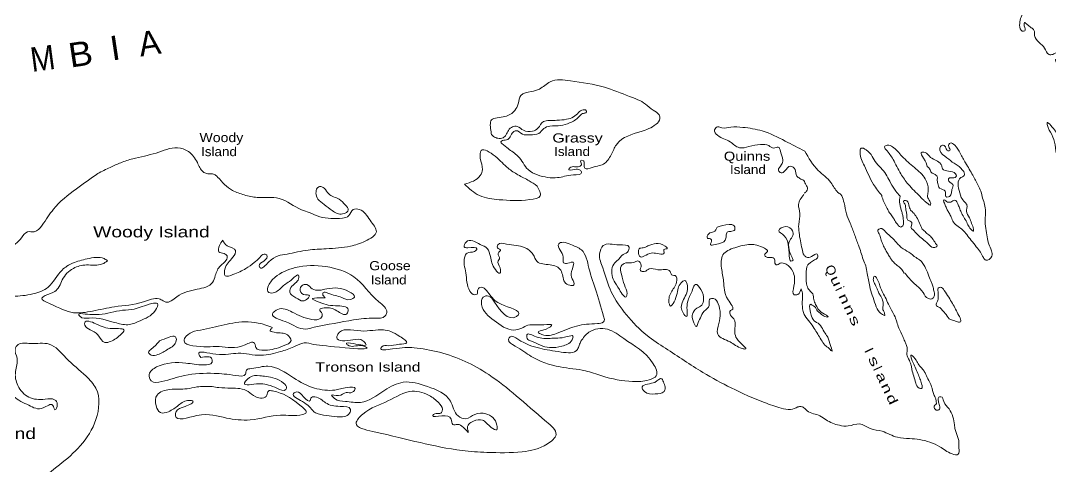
# Model space of a CAD drawing. Header units: feet. Extents: x -762378 to -505285, y -497909 to -353855.
# Drawn here: x -646937 to -630046, y -453562 to -446246 of the extents above; entities that cross this region are included whole.
import ezdxf
from ezdxf.enums import TextEntityAlignment as Align

# ---------------------------------------------------------------- set-up
doc = ezdxf.new("R2010")
doc.units = ezdxf.units.FT
doc.header["$LTSCALE"] = 80
doc.layers.add('39', color=7, linetype='Continuous', lineweight=13)
doc.layers.add('41', color=7, linetype='Continuous')
doc.layers.add('42', color=7, linetype='Continuous')

msp = doc.modelspace()

# ---------------------------------------------------------------- linework, layer by layer
at = {"layer": '39'}
msp.add_line((-633467.96, -449120), (-633484.89, -449097.77), dxfattribs=at)
for points in [[(-627203.28, -447657.58), (-627051.89, -447633.25), (-626930.54, -447680.59), (-626731.76, -447764.11), (-626628.73, -447744.59), (-626588.14, -447729.53), (-626532.38, -447749.05), (-626483.74, -447734.19), (-626398.44, -447776.6), (-626355.73, -447757.56), (-626370.36, -447702.85), (-626411.69, -447669.61), (-626477.97, -447667.93), (-626525.91, -447656.65), (-626626.93, -447676.22), (-626745.48, -447675.23), (-626895.85, -447584.88), (-627021.91, -447563.58), (-627106.01, -447551.38), (-627165.52, -447521.7), (-627176.46, -447555.63), (-627261.04, -447561.53), (-627379.37, -447476.03), (-627533.91, -447391.62), (-627550.71, -447342.9), (-627517.99, -447321.59), (-627578.14, -447316.04), (-627651.93, -447294.05), (-627704.26, -447296.74), (-627685.87, -447361.6), (-627734.13, -447362.39), (-627775.35, -447325.12), (-627903.26, -447297.73), (-627918.27, -447257.11), (-627963.3, -447211.69), (-627997.98, -447230.94), (-627987.09, -447275.48), (-628061.99, -447295.72), (-628248.58, -447282.94), (-628328.02, -447246.71), (-628327.1, -447136.06), (-628305.36, -446997.77), (-628336.54, -446960.75), (-628389.88, -447001.66), (-628457.55, -447128.73), (-628549.96, -447202.85), (-628812.72, -447258.56), (-629039.95, -447262.86), (-629131.66, -447234.37), (-629196.34, -447172.37), (-629264.48, -447164.6), (-629272.15, -447226.79), (-629323.64, -447273.77), (-629415.24, -447241.27), (-629613.97, -447155.73), (-629666.5, -447090.01), (-629649.63, -447060.25), (-629619.33, -446978.52), (-629620.69, -446877.87), (-629667.78, -446834.42), (-629706.17, -446917.96), (-629734.94, -447017.84), (-629783.67, -447036.73), (-629857.35, -447010.71), (-629957.18, -446909.58), (-629964.63, -446887.26), (-629920.34, -446884.35), (-629904.79, -446828.4), (-629937.61, -446777.27), (-630006.54, -446799.66), (-630068.91, -446802.11), (-630140.51, -446697.66), (-630232.47, -446602.77), (-630305.82, -446488.22), (-630315.64, -446403.45), (-630360.77, -446362.06), (-630425.73, -446310.11), (-630473.13, -446278.72), (-630474.57, -446333.02), (-630466.65, -446413.71), (-630506.98, -446418.72), (-630550.68, -446323.04), (-630494.83, -446111.15), (-630394.7, -445972.83), (-630217.79, -445971.29), (-630002.28, -445878.15), (-629780.48, -445851.58), (-629610.25, -445950.48), (-629505.6, -446021.55), (-629469.23, -446014.42), (-629496.13, -445967.46)], [(-639220.94, -448073.84), (-639211.69, -447877.06), (-638993.02, -447820.61), (-638829.5, -447720.46), (-638776.38, -447613.32), (-638732.45, -447473.76), (-638561.91, -447412), (-638428.06, -447369.35), (-638249.93, -447249.48), (-637917.74, -447234.27), (-637361.54, -447339.67), (-636951.29, -447489.4), (-636689.2, -447615.05), (-636563.22, -447716.95), (-636464.73, -447793.98), (-636452.26, -447854.63), (-636515.06, -447947.43), (-636761.45, -448063.46), (-637152.91, -448266.06), (-637239.62, -448426.58), (-637354.46, -448586.34), (-637563.45, -448657.13), (-637680.42, -448670.07), (-637694.74, -448603.34), (-637707.25, -448544.7), (-637749.4, -448541.56), (-637736.93, -448602.21), (-637770.15, -448641.53), (-637854.65, -448643.28), (-637927.52, -448661.43), (-637944.29, -448687.11), (-637853.87, -448689.54), (-637761.65, -448700.06), (-637736.55, -448738.93), (-637870.34, -448779.57), (-638130.88, -448822.84), (-638461.47, -448777.78), (-638614, -448691.25), (-638779.03, -448469.7), (-638940.65, -448346.74), (-639042.95, -448261.57), (-639060.5, -448240.99), (-639052.04, -448225.14), (-638964.99, -448203.35), (-638907.34, -448152.62), (-638857.03, -448075.57), (-638814.2, -448052.59), (-638707.13, -448109.75), (-638576.68, -448119.28), (-638439.4, -448098.84), (-638354.83, -448018.68), (-638257.2, -447977.07), (-638078, -447967.81), (-637934.1, -447925.43), (-637778.61, -447825.06), (-637718.9, -447772.38), (-637668.24, -447757.65), (-637653.42, -447729.91), (-637709.15, -447708.31), (-637784.78, -447754.53), (-637867.13, -447826.7), (-637980.78, -447865.87), (-638140.05, -447881.7), (-638266.86, -447886.34), (-638361.83, -447903.9), (-638451.17, -448012.07), (-638540.92, -448059.92), (-638689.35, -448045.89), (-638790.28, -447984.88), (-638866.74, -447986.85), (-638934.76, -448049.35), (-638976.97, -448124.62), (-639022.36, -448167.63), (-639107.07, -448177.42), (-639178.66, -448147.35), (-639217.57, -448098.06), (-639220.94, -448073.84)], [(-629742.55, -449199.42), (-629795.05, -448911.88), (-629816.18, -448798.66), (-629834.3, -448723.74), (-629882.38, -448642.03), (-629879.1, -448593.82), (-629932.31, -448477.77), (-629967.43, -448285.71), (-630025.28, -448117.23), (-630097.25, -447950.4), (-630100.42, -447918.12), (-630037.42, -447968.01), (-629917.19, -448134.06), (-629751.41, -448325.4), (-629600.15, -448458.03), (-629462.58, -448576.21), (-629122.27, -448780.04), (-628681.73, -448994.45), (-628441.14, -449093.12), (-628410.01, -449132.14), (-628407.01, -449170.45), (-628360.54, -449161.57), (-628296.38, -449167.22), (-628188.76, -449202.15), (-628097.27, -449238.68), (-627929, -449247.37)], [(-634075.56, -448386.85), (-634394.95, -448223.47), (-634772.57, -448056.52), (-635092.74, -447997.67), (-635285.69, -447994.5), (-635434.76, -448004.57), (-635504.77, -447990.63), (-635554.27, -448037.55), (-635504.38, -448127.35), (-635300.13, -448235.37), (-635147.87, -448331.93), (-634992.56, -448313.99), (-634800.6, -448278.93), (-634666.35, -448296.61), (-634585.03, -448339), (-634510.15, -448320.9), (-634473.84, -448392.25), (-634437.39, -448533.95), (-634455.49, -448609.87), (-634508.18, -448700.93), (-634463.09, -448744.36), (-634403.96, -448713.78), (-634311.35, -448633.84), (-634234.43, -448690.19), (-634205.11, -448797.53), (-634153.88, -448837.1), (-634088.47, -448867.72)], [(-632181.43, -449134.17), (-632376.33, -448932.92), (-632500.42, -448760.75), (-632626.82, -448524.12), (-632745.09, -448360.13), (-632770.03, -448315.23), (-632721.13, -448290.31), (-632635.4, -448316.63), (-632478.76, -448473.54), (-632276.55, -448655.75), (-632098.66, -448845.39), (-632049, -449019.71), (-632057.1, -449093.73), (-632063.6, -449137.71)], [(-631507.62, -449150.59), (-631551.88, -448994.09), (-631550.43, -448863.32), (-631515.17, -448821.96), (-631462.04, -448789.1), (-631455.38, -448765.12), (-631497.6, -448689.6), (-631558.27, -448627.69), (-631625.55, -448587.75), (-631743.73, -448496.21), (-631859.04, -448372.55), (-631847.35, -448310.47), (-631804.59, -448289.42), (-631759.61, -448336.84), (-631726.69, -448383.96), (-631694.34, -448376.73), (-631714.89, -448317.85), (-631689.14, -448256.12), (-631615.68, -448290.18), (-631526.74, -448423.24), (-631436.48, -448582.48), (-631319.22, -448784.67), (-631229.12, -448949.95), (-631187.49, -449047.6), (-631157.43, -449160.35)], [(-645671.98, -448756.45), (-645467.87, -448654.06), (-645294.93, -448578.28), (-645098.16, -448513.2), (-644715.61, -448418.92), (-644361.46, -448333.94), (-644184.12, -448394.99), (-644038.11, -448575.83), (-643943.6, -448727.14), (-643886.08, -448756.83), (-643805.7, -448758.99), (-643743.89, -448778.74), (-643705.93, -448814.17)], [(-639658.77, -448927.66), (-639396.79, -448788.86), (-639361.97, -448689.27), (-639397.3, -448505.37), (-639381.88, -448379.13), (-639155.11, -448471.67), (-638941.16, -448668.4), (-638779.16, -448777.29), (-638594.75, -448874.72), (-638466.68, -448960.36)], [(-634075.56, -448386.85), (-633853.6, -448704.28), (-633645.85, -448904.74), (-633531.49, -449064.6), (-633484.87, -449097.8)], [(-632811.07, -449117.23), (-632947.19, -448934.54), (-633097.89, -448628.88), (-633168.43, -448407.75), (-633152.61, -448341.75), (-633066.88, -448368.07), (-632899.73, -448583.6), (-632804.02, -448688.65), (-632667.15, -448909.45), (-632582.28, -449044.41), (-632512.6, -449125.44)], [(-632063.32, -448649.09), (-632125.83, -448504.63), (-632163.51, -448409.1), (-632103.2, -448408.61), (-632030.53, -448472.84), (-631941.63, -448531.44), (-631856.59, -448583.9), (-631829.69, -448630.87), (-631814.85, -448677.52), (-631717.38, -448716.22), (-631603.96, -448759.34), (-631588.85, -448795.94), (-631649.95, -448826.59), (-631714.49, -448835.01), (-631711.7, -448881.37), (-631644.79, -448935.38), (-631661.08, -449019.49), (-631675, -449089.56), (-631718.17, -449139.99), (-631762.59, -449133.62), (-631767.07, -449075.15), (-631772.25, -449042.83), (-631863.42, -448994.23), (-631893.59, -448919.01), (-631901.88, -448852.4), (-631902.61, -448804.08), (-631955.78, -448762.49), (-632007.15, -448728.99), (-632035.63, -448665.89), (-632069.14, -448640.89)], [(-645671.98, -448756.45), (-646022.02, -449005.49), (-646397.95, -449340.91), (-646585.43, -449604.98), (-646713.17, -449711.32), (-646821.84, -449712.18), (-646923.01, -449809.74), (-647126.88, -449994.76), (-647344.82, -450136.95), (-647536.61, -450194.08), (-647616.08, -450300.7), (-647532.8, -450368.89), (-647483.59, -450519.77), (-647428.46, -450672.94), (-647070.95, -450770.22), (-646739.21, -450731.79), (-646484.46, -450619.45), (-646257.99, -450339.16), (-646083.71, -450227.01), (-645847, -450155.96), (-645695.04, -450133.07), (-645569.16, -450151.1), (-645510.55, -450188.01)], [(-643625.73, -449850.05), (-643551.51, -449939.89), (-643410.4, -450018.86), (-643455.84, -450129.11), (-643585.72, -450323.66), (-643580.79, -450432.29), (-643455.21, -450414.17), (-643243.37, -450315.85), (-643105.88, -450216), (-643015.41, -450131.98), (-642940.51, -450079.33), (-642897.1, -450097.45), (-642945.8, -450191.49), (-643023.94, -450270.07), (-643011.12, -450296.78), (-642865.89, -450203.32), (-642564.21, -450077.15), (-642223.13, -450011.06), (-641924.46, -449991.13), (-641528.12, -449947.75), (-641284.91, -449866.97), (-641102.53, -449711.04), (-641206.24, -449521.44), (-641377.03, -449346.72), (-641481.69, -449347.77), (-641554.75, -449446.67), (-641659.39, -449489.87), (-641846.53, -449491.01), (-642030.34, -449464.21), (-642204.14, -449395.73), (-642328.8, -449351.66), (-642696.1, -449163.58), (-643055.49, -449148.51), (-643268.74, -449106.25), (-643460.42, -449032.91), (-643705.93, -448814.17)], [(-642063.08, -449177.61), (-642092.48, -449075.85), (-642070.63, -448996.6), (-642033.08, -448968.27), (-641957.94, -448995.93), (-641883.92, -449089.78), (-641713.07, -449178.19), (-641608.94, -449273.47), (-641562.35, -449351.96), (-641656.08, -449419.77), (-641824.42, -449363.59), (-641960.48, -449262.78), (-642063.08, -449177.61)], [(-639658.77, -448927.66), (-639412.82, -449116.91), (-639086.1, -449184.63), (-638585.18, -449184.35), (-638415.27, -449122.18), (-638466.68, -448960.36)], [(-634088.47, -448867.72), (-634052.91, -448944.72), (-634030.46, -449007.67), (-634045.47, -449043.51), (-634085.19, -449078.64)], [(-634092.38, -449101.89), (-634177.35, -449265.41), (-634155.96, -449408.94), (-634174.6, -449590.72), (-634168.9, -449725.48), (-634119.35, -449992.6)], [(-633467.96, -449120), (-633430.02, -449237.63), (-633390.23, -449417.51), (-633329.55, -449572.02), (-633261.7, -449750.84), (-633194, -449933.67), (-633153.99, -450049.37), (-633116.04, -450167), (-633075.61, -450270.67), (-633049.86, -450393.9), (-633009.33, -450609.91), (-632968.22, -450751.72), (-632915.53, -450905.95), (-632847.88, -451032.62), (-632777.45, -451079.15), (-632767.59, -451083.49), (-632770.13, -451041.28), (-632795.89, -450976.22), (-632789.46, -450906.23), (-632798.95, -450833.7), (-632842, -450747.99), (-632873.9, -450686.73), (-632907.1, -450605.36), (-632939.07, -450546.11), (-632951.25, -450493.54), (-632935.45, -450441.93), (-632857.32, -450554.91), (-632806.07, -450693.05), (-632755.23, -450785.04), (-632703.15, -450899.14), (-632631.78, -451033.96), (-632585.07, -451129.82), (-632567.1, -451188.6), (-632530.66, -451292.14), (-632469.35, -451428.62), (-632434.09, -451508.05), (-632414.73, -451563.05)], [(-632806.42, -449146.53), (-632811.57, -449132.98), (-632811.07, -449117.23)], [(-632806.42, -449146.53), (-632767.78, -449244.12), (-632724.65, -449327.83), (-632683.11, -449399.45), (-632635.36, -449465.26), (-632597.47, -449526.73), (-632546.06, -449602.69), (-632499.13, -449634.38), (-632468.38, -449613.36), (-632456.44, -449557.6), (-632460.49, -449501.3), (-632468.4, -449440.86), (-632484.37, -449382.14), (-632502.27, -449321.36), (-632514.11, -449258.78), (-632522.23, -449204.34), (-632514.35, -449150.45), (-632512.59, -449125.45)], [(-632152.06, -449668.26), (-632116.92, -449693.52), (-632056.89, -449751.73), (-632000.45, -449797.78), (-631975.58, -449830.72), (-631950.84, -449867.67), (-631920.46, -449914.83), (-631905.37, -449941.42), (-631942.39, -449970.25), (-632031.03, -449929.12), (-632120.27, -449847.86), (-632211.72, -449772.54), (-632269.61, -449710.39), (-632302.41, -449675.17), (-632333.14, -449638.02), (-632330.66, -449624.07), (-632316.99, -449576.39), (-632318.43, -449560.29), (-632345.73, -449539.31), (-632392.8, -449511.63), (-632400.92, -449457.2), (-632401.66, -449421.06), (-632417.36, -449354.34), (-632435.94, -449255.42), (-632454.33, -449208.66), (-632423.93, -449197.66), (-632366.46, -449271.82), (-632339.33, -449354.99), (-632300.67, -449394.41), (-632241.34, -449472.66), (-632152.06, -449668.26)], [(-632063.6, -449137.71), (-632024.12, -449211.27), (-632011.94, -449263.83), (-632020.28, -449273.58), (-632045.78, -449258.67), (-632088.65, -449225.12), (-632129.44, -449189.63), (-632158.46, -449160.56), (-632181.43, -449134.17)], [(-631157.43, -449160.35), (-631125.39, -449265.92), (-631111.22, -449376.73), (-631115.81, -449508.96), (-631106.97, -449657.69), (-631083.71, -449794.88), (-631055.76, -449912.17), (-631011.54, -450021.99), (-631008.6, -450110.35), (-631103.06, -450179.34), (-631145.51, -450133.77), (-631194.56, -450047.86), (-631261.54, -449959.32), (-631345.88, -449852.15), (-631418.64, -449757.4), (-631482.18, -449685.04), (-631560.12, -449624.22), (-631637.72, -449553.38), (-631672.99, -449473.95), (-631706.74, -449408.61), (-631738.85, -449353.36), (-631764.75, -449292.3), (-631792.37, -449223.16), (-631797.05, -449184.89), (-631748.11, -449216.65), (-631718.48, -449227.69), (-631680.29, -449222.97), (-631619.2, -449192.95), (-631552.3, -449283.49), (-631524.74, -449354.63), (-631491.34, -449429.98), (-631442.14, -449511.89), (-631399.09, -449597.6), (-631347.62, -449671.57), (-631308.54, -449698.97), (-631305.64, -449672.99), (-631340.21, -449573.53), (-631374.99, -449480.08), (-631423.35, -449374.13), (-631415.41, -449318.23), (-631419.46, -449261.93), (-631452.19, -449224.71), (-631507.7, -449150.48)], [(-635510.48, -449635.61), (-635317.24, -449590.6), (-635233.89, -449614.64), (-635224.96, -449681.3), (-635288.42, -449704.38), (-635347.38, -449717.63), (-635364.36, -449779.05), (-635379.62, -449846.58), (-635546.08, -449920.96), (-635622.73, -449925.35), (-635606.81, -449843.81), (-635624.12, -449826.93), (-635671.91, -449816.62), (-635650.35, -449743.38), (-635570.46, -449713.05), (-635510.48, -449635.61)], [(-634264.72, -450178.58), (-634319.84, -449854.8), (-634271.71, -449772.78), (-634274.14, -449696.39), (-634391.55, -449626.57), (-634501.14, -449689.61), (-634414.7, -449776.02), (-634345.14, -449921.84), (-634330.03, -450113.25), (-634301.61, -450192.89), (-634264.72, -450178.58)], [(-632443.39, -450392.48), (-632485.28, -450330.88), (-632541.45, -450276.82), (-632607.54, -450220.41), (-632657.63, -450164.55), (-632689.74, -450109.29), (-632729.49, -450043.75), (-632761.53, -449986.5), (-632800.73, -449904.93), (-632826.07, -449827.85), (-632855.2, -449744.62), (-632875.25, -449687.77), (-632832.15, -449657.14), (-632751.93, -449710.02), (-632631.75, -449822.43), (-632552.64, -449907.36), (-632492.69, -449967.57), (-632367.39, -450048.06), (-632250.37, -450136.28), (-632174.08, -450187.02), (-632126.19, -450248.83), (-632064.46, -450373.28), (-632038.84, -450442.35), (-631998.27, -450542.02), (-631976.37, -450602.94), (-631957.09, -450681.83), (-631949.6, -450754.29), (-631973.33, -450803.63), (-632047.57, -450809.13), (-632136.05, -450705.82), (-632238.38, -450598.04), (-632371.79, -450463.12), (-632435.33, -450390.75)], [(-645512.65, -450189.92), (-645595.49, -450240.18), (-645857.75, -450255.81), (-646071.63, -450311.89), (-646253.51, -450499.95), (-646305.06, -450611.92), (-646373.17, -450690.98), (-646533.23, -450757.64), (-646587.59, -450801.23), (-646464.92, -450887.35), (-646067.81, -451040.71), (-645758.72, -451013.25), (-645395.28, -450942.21), (-644922.78, -450862.29), (-644664.93, -450812.32), (-644600.02, -450843.51), (-644554.8, -450865.73), (-644375.64, -450777.9), (-644039.93, -450655.36), (-643789.19, -450542.82), (-643743.57, -450428.57), (-643659.54, -450267.96), (-643564.77, -450178.13), (-643551.33, -450106.5), (-643597.9, -450070.17), (-643685.08, -450041.93), (-643674.14, -449938.07), (-643625.73, -449850.05)], [(-637358.37, -451151.6), (-637494.04, -450701.54), (-637616.2, -450306.32), (-637738.98, -450009.43), (-637909.92, -449923.02), (-638038.87, -449884.77), (-638110.35, -449907.47), (-638089.27, -450014.86), (-638036.17, -450125.77), (-638030.67, -450222.39), (-637960.42, -450225.72), (-637873.17, -450209.8), (-637900.61, -450365.06), (-637888.13, -450484.09), (-637860.64, -450583.75), (-637931.37, -450590.42), (-638013.31, -450536.35), (-638076.58, -450342.65), (-638253.45, -450253.95), (-638466.14, -450199.68), (-638532.91, -450080.08), (-638670.51, -449969.16), (-638967.59, -449912.89), (-639109.04, -449926.24), (-639105.95, -449988.61), (-639066.56, -450006.54), (-639103.62, -450067.01), (-639081.59, -450154.37), (-639103.36, -450189.46), (-639072.62, -450305.34), (-639076.78, -450393.46), (-639150.31, -450331.76), (-639230.81, -450119.17), (-639284.88, -449986.13), (-639398.36, -449918.51), (-639629.87, -449879.4), (-639659.84, -449960.28), (-639602.11, -449973.06), (-639452.13, -449992.23), (-639490.34, -450034.57), (-639614.3, -450060.8), (-639653.55, -450125.17), (-639635.63, -450384.96), (-639567.33, -450685.29), (-639489.69, -450745.18), (-639450.89, -450732.98), (-639439.56, -450663.26), (-639403.64, -450626.83), (-639236.55, -450749.85), (-639054.44, -450900.36), (-638777.18, -451078.14), (-638812.72, -451106.56), (-639161.91, -450869.34), (-639265.36, -450765.88), (-639348.6, -450782), (-639376.64, -450907.13), (-639171.58, -451165.78), (-638845.1, -451323.81), (-638716.95, -451293.77), (-638618.14, -451246.28), (-638473.06, -451241.13), (-638305.7, -451233.03), (-638225.51, -451238.85), (-638319.33, -451308.66), (-638448.53, -451360.73), (-638387.82, -451395.73), (-638147.73, -451381.05), (-637818.05, -451258.22), (-637476.19, -451218.26), (-637378.33, -451190.8), (-637358.37, -451151.6)], [(-634135.24, -450648.55), (-634188.54, -450738.22), (-634247.22, -450745.47), (-634252.37, -450598.69), (-634273.32, -450360.84), (-634380.43, -450243.34), (-634476.3, -450228.75), (-634541.95, -450255.73), (-634566.72, -450226.46), (-634569.72, -450162.08), (-634630.71, -450133.09), (-634706.8, -450125.45), (-634735.39, -450091.98), (-634684.38, -450034.18), (-634738.22, -449981.44), (-634966.68, -449920.4), (-635222.62, -449972.47), (-635417.34, -450091.68), (-635441.6, -450307.31), (-635405.56, -450523.81), (-635333.33, -450826.33), (-635270.84, -450993.89), (-635293.39, -451002.86), (-635276.04, -451104.05), (-635237.59, -451142.01), (-635222.89, -451299.27), (-635142.87, -451521.87), (-635045.61, -451634.89), (-635103.54, -451626.11), (-635301.63, -451518.34), (-635502.89, -451392.35), (-635482.43, -451214.67), (-635495.4, -450892.89), (-635569.8, -450807.06), (-635636.99, -450823.94), (-635645.54, -450919.88), (-635724.53, -451016.49), (-635787.94, -451123.88), (-635835.29, -451232.03), (-635850.86, -451263.4), (-635906.82, -451170.41), (-635917.86, -451063.5), (-635846.9, -450966.51), (-635766.07, -450916.16), (-635735.34, -450819.26), (-635777.96, -450656.65), (-635868.61, -450574.06), (-635914.92, -450660.18), (-635989.57, -450835.28), (-636007.29, -450954.87), (-636004.1, -451015.24), (-636012.18, -451101.17), (-636071.76, -451042.14), (-636088.09, -450876.76), (-635997.31, -450658.27), (-636000.49, -450597.9), (-636044.79, -450513.5), (-636102.79, -450548.88), (-636179.05, -450758.02), (-636289.26, -450919.39), (-636296.44, -450900.98), (-636269.2, -450707.57), (-636178.68, -450537.24), (-636203.78, -450429.66), (-636245.83, -450425.65), (-636285.24, -450365.57), (-636486.93, -450333.9), (-636625.05, -450319.31), (-636707.6, -450363.56), (-636769.26, -450348.58), (-636757.17, -450262.85), (-636814.07, -450189.89), (-636883.74, -450216.68), (-637012.76, -450222.59), (-637087.67, -450275.24), (-637081.87, -450408), (-637033.89, -450584.91), (-636990.33, -450727.49), (-637004.74, -450776.99), (-637115.95, -450661.3), (-637240.34, -450398.46), (-637222.15, -450268.85), (-637151.75, -450183.87), (-637118.22, -450155.36), (-637077.44, -450101.09), (-636984.37, -450047.3), (-636958.23, -449962.23), (-637119.48, -449926.47), (-637379.55, -449938.19), (-637440.27, -450073.81), (-637384.81, -450305.27)], [(-636648.27, -449942.06), (-636364.02, -449946.32), (-636329.6, -449984.08), (-636384.83, -450003.54), (-636381.36, -450057.9), (-636462.6, -450074.11), (-636570.51, -450058.95), (-636678.78, -450093.95), (-636768.71, -450123.79), (-636805.07, -450041.77), (-636790.57, -449990.27), (-636727.49, -449975.21), (-636648.27, -449942.06)], [(-634119.35, -449992.6), (-634086.25, -450095.86), (-634047.31, -450127.28), (-633964.93, -450118.05), (-633871.45, -450077.1), (-633867.61, -450139.41), (-633914.84, -450173.91), (-633982.34, -450215.74), (-634025.78, -450256.38), (-634052.77, -450399.89), (-634054.44, -450447.97), (-634039.53, -450594.9), (-634000.19, -450672.46), (-633944.24, -450732.54), (-633927.45, -450825.38), (-633898.11, -450902.6), (-633806.53, -451032.09), (-633694.88, -451102.08), (-633692.95, -451104.15), (-633744.83, -451101.13), (-633810.92, -451055.68), (-633864.61, -451014.36), (-633915.42, -450940.12), (-633956.56, -450914.65), (-633978.14, -450901.88), (-633987.89, -451009.87), (-633962.96, -451098.97), (-633900.12, -451191.37), (-633880.41, -451200.07), (-633742.46, -451377.27), (-633698.71, -451442.94), (-633647.95, -451595.11), (-633628.61, -451671.99), (-633671.2, -451630.42), (-633745.14, -451569.74), (-633806.19, -451483.41), (-633862.96, -451389.21), (-633921.8, -451296.95), (-633992.22, -451192.25), (-634074.63, -451087.15), (-634102.25, -451018.01), (-634115.25, -450931.31), (-634116.61, -450855.05), (-634112.8, -450803.02), (-634110.71, -450742.92), (-634135.43, -450647.8)], [(-642122.03, -451278.45), (-641474.64, -451158.68), (-641125.22, -451129.12), (-640958.55, -451092.88), (-640931.72, -451035.94), (-641062.18, -450859.12), (-641469.37, -450450.35), (-641930.14, -450281.92), (-642431.92, -450300.22), (-642763.2, -450457.1), (-642870.28, -450594.53), (-642882.94, -450692.29), (-642793.47, -450714.6), (-642643.65, -450609.32), (-642476.84, -450484.76), (-642379.47, -450425.16), (-642373.15, -450461.59), (-642486.53, -450604.74), (-642523.27, -450701.35), (-642421.05, -450794.53), (-642304.8, -450846.23), (-642228.46, -450805.69), (-642200.28, -450762.87), (-642295.68, -450738.26), (-642351.64, -450645.28), (-642300.35, -450581.47), (-642239.85, -450578.33), (-642154.56, -450646.62), (-641913.22, -450648.05), (-641549.33, -450695.46), (-641460.88, -450781.96), (-641531.3, -450824.78), (-641668.47, -450790.16), (-641898.47, -450719.01), (-641972.45, -450709.47), (-641978.55, -450753.34), (-641944.02, -450789.1), (-642034.91, -450796.83), (-642150.36, -450813.42), (-642081.72, -450850.81), (-641771.43, -450925.77), (-641563.42, -450993.87), (-641586.52, -451057.01), (-641749.22, -451009.13), (-641960.18, -450960.96), (-642031.85, -450987.67), (-641992.82, -451055.76), (-642012.28, -451127.1), (-642162.23, -451150.08), (-642482.39, -451028.48), (-642719.73, -450985.08), (-642803.61, -451057.37), (-642596.43, -451185.65), (-642262.22, -451307.92), (-642122.03, -451278.45)], [(-637384.81, -450305.27), (-637248.5, -450699.16), (-637000.57, -451072.26), (-636660.71, -451415.6), (-636360.68, -451622.56), (-635745.71, -452019.13), (-635280.98, -452274.06), (-634735.1, -452514.79), (-634463.71, -452603.97), (-634307.9, -452627.43), (-634190, -452587.04)], [(-631652.06, -450888.78), (-631601.21, -450980.78), (-631550.78, -451084.79), (-631515.58, -451166.22), (-631522.35, -451188.06), (-631554.61, -451194.98), (-631615.81, -451170.83), (-631683.23, -451152.49), (-631758.48, -451071.7), (-631819.87, -450995.4), (-631876.24, -450947.34), (-631913.6, -450928.02), (-631907.58, -450870.06), (-631890.34, -450834.54), (-631888.39, -450778.44), (-631886.24, -450716.33), (-631885.52, -450638.13), (-631852.91, -450621.19), (-631788.68, -450673.52), (-631652.06, -450888.78)], [(-648530.32, -453388.61), (-648673.21, -453389.85), (-648826.68, -453444.78), (-649004.36, -453458.41), (-649216.34, -453474.43), (-649402.07, -453616.15), (-649523.53, -453845.23), (-649466.41, -453956.34), (-649525.71, -454061.91), (-649624.59, -454153.56), (-649765.17, -454191.04), (-649864.18, -454200.39), (-649898.47, -454244.93), (-649775.89, -454333.05), (-649679.2, -454458.08), (-649617.36, -454639.67), (-649503.78, -454705.29), (-649351.18, -454626.23), (-649266.55, -454537.92), (-649214.21, -454452.08), (-649115.05, -454354.43), (-649026.29, -454306.46), (-648935.77, -454306.74), (-649009.71, -454381.51), (-649092.46, -454429.77), (-649129.8, -454496.24), (-649204.4, -454585.03), (-649232.48, -454625.85), (-649220.98, -454680.59), (-649270.26, -454744.49), (-649230.36, -454836.72), (-649063.57, -455224.02), (-648897.07, -455233.94), (-648859.26, -455328.08), (-648646.84, -455430.51), (-648353.15, -455388.26), (-648089.11, -455292.42), (-647898.73, -455094.72), (-647701.49, -454837.13), (-647530.8, -454630.46), (-647441.67, -454361.7), (-647386.95, -454267.96), (-647354.53, -454305.63), (-647428.81, -454643.34), (-647615.44, -454889.39), (-647816.03, -455132.77), (-647904.9, -455353.37), (-647902.61, -455730.85), (-647880.06, -455892.5), (-647856.33, -455943.81), (-647815.07, -455879.53), (-647690.85, -455463.91), (-647453.05, -454901.12), (-647158.16, -454407.3), (-646662.21, -453830.69), (-645957.63, -453223.86), (-645701.8, -452790.4), (-645701.87, -452280.55), (-645863.5, -452082.17), (-646189.39, -451783.65), (-646468.31, -451555.61), (-646773.59, -451545.12), (-646975.63, -451563.62), (-647027.4, -451637.43), (-646996.26, -451787.45), (-647020.61, -452005.09), (-646983.22, -452235.7), (-646803.05, -452424.92), (-646535.13, -452459.73), (-646378.57, -452467.17), (-646335.99, -452545.48), (-646374.28, -452631.98), (-646409.1, -452560.07), (-646566.02, -452602.79), (-646803.36, -452559.39), (-647048.02, -452415.28), (-647183.93, -452055.54), (-647194.78, -451774), (-647341.27, -451638.57), (-647421.56, -451634.76), (-647555.78, -451580.2), (-647840.4, -451430.18), (-648125.79, -451254.02), (-648312.38, -451200.99), (-648482.87, -451062.41), (-648613.57, -450975.91), (-648718.61, -450984.97)], [(-645953.3, -451053.11), (-645646.68, -451068.76), (-645265.26, -451000.58), (-645075.17, -450979.5), (-644787.33, -450890.81), (-644690.7, -450889.38), (-644726.1, -451000.11), (-644975.57, -451170.91), (-645153.6, -451234.71), (-645365.61, -451208.58), (-645812.38, -451127.12), (-645967.26, -451095.9), (-645983.43, -451063.54), (-645951.08, -451052.34)], [(-645797.28, -451318.53), (-645882.38, -451246.24), (-645886.32, -451201.89), (-645702.13, -451220.69), (-645426.25, -451300.04), (-645240.72, -451332.95), (-645283.51, -451387.12), (-645460.36, -451511.19), (-645553.73, -451528.83), (-645670.59, -451404.85), (-645797.4, -451318.43)], [(-644086.51, -451343.65), (-643696.4, -451261.83), (-642847.57, -451264.04), (-642810.47, -451287.88), (-642846.39, -451324.31), (-642777.75, -451361.7), (-642560.47, -451404.14), (-642500.4, -451495.32), (-642629.39, -451585.54), (-642932.43, -451655.44), (-643081.17, -451610.23), (-643090.85, -451559.59), (-643101.95, -451538.99), (-643254.19, -451567.88), (-643681.99, -451595.72), (-644113.82, -451581.22), (-644256.94, -451502.15), (-644221.14, -451425.57), (-644086.51, -451343.65)], [(-642131.25, -451559.03), (-641612.9, -451615.79), (-641262.51, -451608.36), (-641349.69, -451580.12), (-641574.5, -451569.44), (-641593.72, -451550.46), (-641478.84, -451545.88), (-641272.1, -451555.71), (-641321.73, -451499.15), (-641486.04, -451485.32), (-641749.66, -451444.69), (-641735.16, -451393.19), (-641358.42, -451338.84), (-640987.39, -451320.34), (-640718.86, -451427.45), (-640605.16, -451533.22), (-640725.01, -451557.63), (-640905.16, -451581.18), (-641012.58, -451598.16), (-641027.67, -451619.52), (-640839.28, -451634.5), (-640480.3, -451615.43), (-640067.36, -451689.25), (-639259.82, -452054.83), (-638807.56, -452403.51), (-638312.63, -452828.49), (-638155.58, -453038.7), (-638295.62, -453192.62), (-638710.07, -453321.46), (-639289.94, -453332.04), (-639696.84, -453300.65), (-640380.76, -453171.79), (-641160.68, -452988.19), (-641434.01, -452854.76), (-641326.37, -452705.31), (-640911.77, -452488.16), (-640513.96, -452328.42), (-640212.08, -452411.02), (-640061.28, -452540.63), (-640020.32, -452652.98), (-640058.43, -452693.32), (-640145.12, -452697.23), (-640176.65, -452725.84), (-640026.11, -452733), (-639875.64, -452784.31), (-639845.68, -452874.05), (-639771.22, -452873.58), (-639675.05, -452924.32), (-639592.05, -452998.52), (-639607.84, -452949.59), (-639511.18, -452819.7), (-639363.52, -452802.63), (-639218.28, -452921.94), (-639127.55, -452960.38), (-639123.96, -452884.27), (-639304.32, -452699.06), (-639485.82, -452708.5), (-639636.03, -452779.64), (-639762.6, -452733.48), (-639887.93, -452490.66), (-640264.82, -452249.94), (-640661.89, -452180.88), (-640965.86, -452312.96), (-641359.54, -452513.05), (-641610.15, -452495.11), (-641788.91, -452446.47), (-641836.63, -452392.01), (-641724.32, -452399.36), (-641597.23, -452349.19), (-641496.49, -452345.95), (-641449.31, -452283.96), (-641579.21, -452265.74), (-641784.39, -452308.18), (-642118.84, -452276.22), (-642458.99, -452109.51), (-642880.4, -451916.85), (-643151.82, -451956.14), (-643229.42, -451980.55), (-643248.69, -452047.89), (-643406.67, -452070.49), (-643763.1, -452035.48), (-644249.57, -452070.57), (-644620.37, -452169.36), (-644794.8, -452157.06), (-644826.2, -452055.2), (-644705.65, -451930.46), (-644225.88, -451866.95), (-643933.59, -451896.9), (-643796.65, -451851.22), (-643798.3, -451800.96), (-643982.2, -451776.16)], [(-637746.17, -451506.63), (-637615.66, -451360.17), (-637309.64, -451312.49), (-637043.28, -451465.66), (-636559.83, -451878.06), (-636510.79, -452075.1), (-636628.6, -452141.76), (-636899.46, -452169.03), (-637402.06, -452076.89), (-637673.73, -451993.72), (-638089.15, -451929.82), (-638561.78, -451756.8), (-638825.37, -451587.71), (-638932.76, -451476.21), (-638906.69, -451435.3), (-638779.84, -451475.45), (-638422.68, -451622.9), (-638069.58, -451685.86), (-637804.09, -451644.28), (-637776.03, -451576.34), (-637746.17, -451506.63)], [(-644657.22, -451501.19), (-644501.55, -451442.35), (-644396.52, -451433.29), (-644383.39, -451496.14), (-644520.95, -451640.15), (-644683.96, -451726.74), (-644797.03, -451735.42), (-644839.29, -451693.27), (-644790.1, -451631.37), (-644656.85, -451501.05)], [(-638555.88, -451504.17), (-638261.26, -451612.51), (-638058.93, -451588.01), (-637893.15, -451485.48), (-637878.18, -451423.97), (-637971.08, -451431.6), (-638252.06, -451460.4), (-638482.13, -451433.4), (-638633.55, -451402.12), (-638615.06, -451479.27), (-638555.88, -451504.17)], [(-643982.2, -451776.16), (-644015.68, -451718.36), (-643734.11, -451719.7), (-643367.29, -451705.02), (-642994.71, -451738.79), (-642671.97, -451677.86), (-642455.05, -451599.85), (-642284.95, -451533.66), (-642131.25, -451559.03)], [(-632414.73, -451563.05), (-632394.22, -451630.27), (-632400.08, -451724.02), (-632359.06, -451823.63), (-632328.42, -451908.29)], [(-632328.42, -451908.29), (-632318.01, -451969.33), (-632287.85, -452080.68), (-632253.76, -452194.17), (-632200.57, -452276.21), (-632158.87, -452285.65), (-632158.16, -452207.45), (-632185.29, -452124.29), (-632220.35, -452038.85), (-632266.71, -451932.97), (-632307.56, -451841.31), (-632327.53, -451782.46), (-632335.93, -451736.04), (-632267.84, -451792.52), (-632214.79, -451878.57), (-632155.25, -451950.8), (-632115.08, -452004.32), (-632066.44, -452102.26), (-632017.74, -452198.19), (-631988.39, -452275.41), (-631974.35, -452332.05), (-631952.73, -452400.99), (-631935.78, -452431.65), (-631926.55, -452454.03), (-631918.36, -452506.46), (-631915.2, -452530.64), (-631942.16, -452557.8), (-631932.6, -452628.33), (-631874.77, -452634.31), (-631859.73, -452604.74), (-631876.94, -452523.92), (-631886.78, -452461.4), (-631881.87, -452435.49), (-631841.27, -452418.82), (-631795.93, -452496.59), (-631708.15, -452619.92), (-631646.49, -452746.39), (-631621.03, -452877.63), (-631607.82, -452958.32), (-631562.23, -453086.24), (-631548.67, -453156.9), (-631546.29, -453261.29), (-631557.83, -453363.19), (-631659.64, -453355.72), (-631859.72, -453238.58), (-632021.27, -453164.89), (-632191.87, -453120.97), (-632355.44, -453105.37), (-632552.86, -453084.61), (-632807.61, -452985.68), (-633000.12, -452939.01), (-633179.67, -452864.7), (-633360.98, -452898.65), (-633506.7, -452887.67), (-633621.6, -452853.67), (-633725.67, -452795.97), (-633825.53, -452732.4), (-633930.37, -452696.74)], [(-642908.69, -452086.04), (-642625.92, -452193.91), (-642577.52, -452276.5), (-642588.69, -452300.06), (-642732.54, -452279.17), (-642992.65, -452206.59), (-643158.18, -452218.79), (-643262.46, -452211.83), (-643185, -452105.11), (-643014.51, -452073.07), (-642908.69, -452086.04)], [(-636531.95, -452182.48), (-636420.63, -452125.55), (-636385.81, -452197.46), (-636363.4, -452276.81), (-636384.21, -452334.03), (-636526.88, -452373.42), (-636704.11, -452334.88), (-636744.77, -452258.68), (-636654.09, -452212.81), (-636531.95, -452182.48)], [(-643795.48, -452252.73), (-644047.23, -452258.83), (-644207.5, -452287.34), (-644489.74, -452300.02), (-644699.2, -452390.43), (-644713.64, -452568.39), (-644644.48, -452680.08), (-644512.97, -452664.25), (-644345, -452557.82), (-644170.23, -452477.8), (-644110.58, -452492.68), (-644239.28, -452576.89), (-644384.13, -452662.34), (-644395.37, -452730.05), (-644047.28, -452728.54), (-643558.28, -452767.84), (-643171.46, -452798.27), (-642674.97, -452721.5), (-642306.23, -452708.92), (-642259.03, -452689.08), (-642357.35, -452555.94), (-642803.06, -452323.99), (-642873.5, -452324.66), (-642896.88, -452393.8), (-643081.24, -452421.17), (-643205.72, -452330.95), (-643490.86, -452277.25), (-643685.56, -452267.99), (-643795.48, -452252.73)], [(-642128.2, -452663.88), (-642316.28, -452495.67), (-642461.06, -452366.34), (-642409.46, -452338.69), (-642296.63, -452420.33), (-642188.89, -452481.65), (-642178.97, -452441.98), (-642109.59, -452421.19), (-641935.11, -452517.8), (-641696.51, -452577.32), (-641525.79, -452625.58), (-641540.85, -452689.1), (-641746.8, -452747.56), (-641920.85, -452727.24), (-642101.71, -452680.5), (-642128.2, -452663.88)], [(-633930.37, -452696.74), (-634034.86, -452651.06), (-634089.09, -452599.06), (-634137.39, -452581.02), (-634159.19, -452581.02), (-634190, -452587.04)]]:
    msp.add_spline(points, degree=3, dxfattribs=at)

# ---------------------------------------------------------------- texts
at = {"layer": '41'}
msp.add_text('A', height=400, rotation=8.558, dxfattribs=at).set_placement((-644794.42, -446810.75), align=Align.CENTER)
for s, rotation, width, p in [('B', 8.558, 1.1, (-645924.97, -446989.32)), ('I', 8.558, 1.1, (-645359.7, -446890.68)), ('M', 7.52, 0.9, (-646549.61, -447062.1))]:
    msp.add_text(s, height=400, rotation=rotation, dxfattribs=dict(at, width=width)).set_placement(p, align=Align.CENTER)
at = {"layer": '42'}
for s, height, width, p in [('Woody', 150, 1.15, (-644002.91, -448240.12)), ('Grassy', 150, 1.3, (-638215.8, -448246.39)), ('Island', 150, 1.1, (-643977.78, -448470.66)), ('Island', 150, 1.1, (-638186.48, -448468.54)), ('Quinns', 150, 1.2, (-635402.88, -448546.08)), ('Island', 150, 1.1, (-635302.35, -448764.04)), ('Woody Island', 181.5, 1.3, (-645746.88, -449803.38)), ('Goose', 150, 1.15, (-641218.77, -450342.58)), ('Island', 150, 1.1, (-641195.03, -450575.56)), ('Tronson Island', 150, 1.3, (-642102.24, -452005.98)), ('Horseshoe Island', 181.5, 1.3, (-649139.91, -453112.6))]:
    msp.add_text(s, height=height, dxfattribs=dict(at, width=width)).set_placement(p)
for s, width, p in [('Q', 1.1, (-633749.44, -450296.86)), ('u', 1.5, (-633664.29, -450476.52)), ('n', 1.5, (-633527.36, -450765.4)), ('n', 1.5, (-633442.21, -450945.06)), ('s', 1.65, (-633357.06, -451124.72)), ('I', 1.15, (-633103.62, -451659.43)), ('s', 1.65, (-633040.72, -451792.13)), ('a', 1.5, (-632915.94, -452055.4)), ('n', 1.5, (-632830.79, -452235.06)), ('d', 1.5, (-632745.63, -452414.72))]:
    msp.add_text(s, height=150, rotation=295.36, dxfattribs=dict(at, width=width)).set_placement(p)
for s, p in [('i', (-633579.13, -450656.18)), ('l', (-632958.6, -451965.39))]:
    msp.add_text(s, height=150, rotation=295.36, dxfattribs=at).set_placement(p)

doc.saveas('drawing.dxf')
